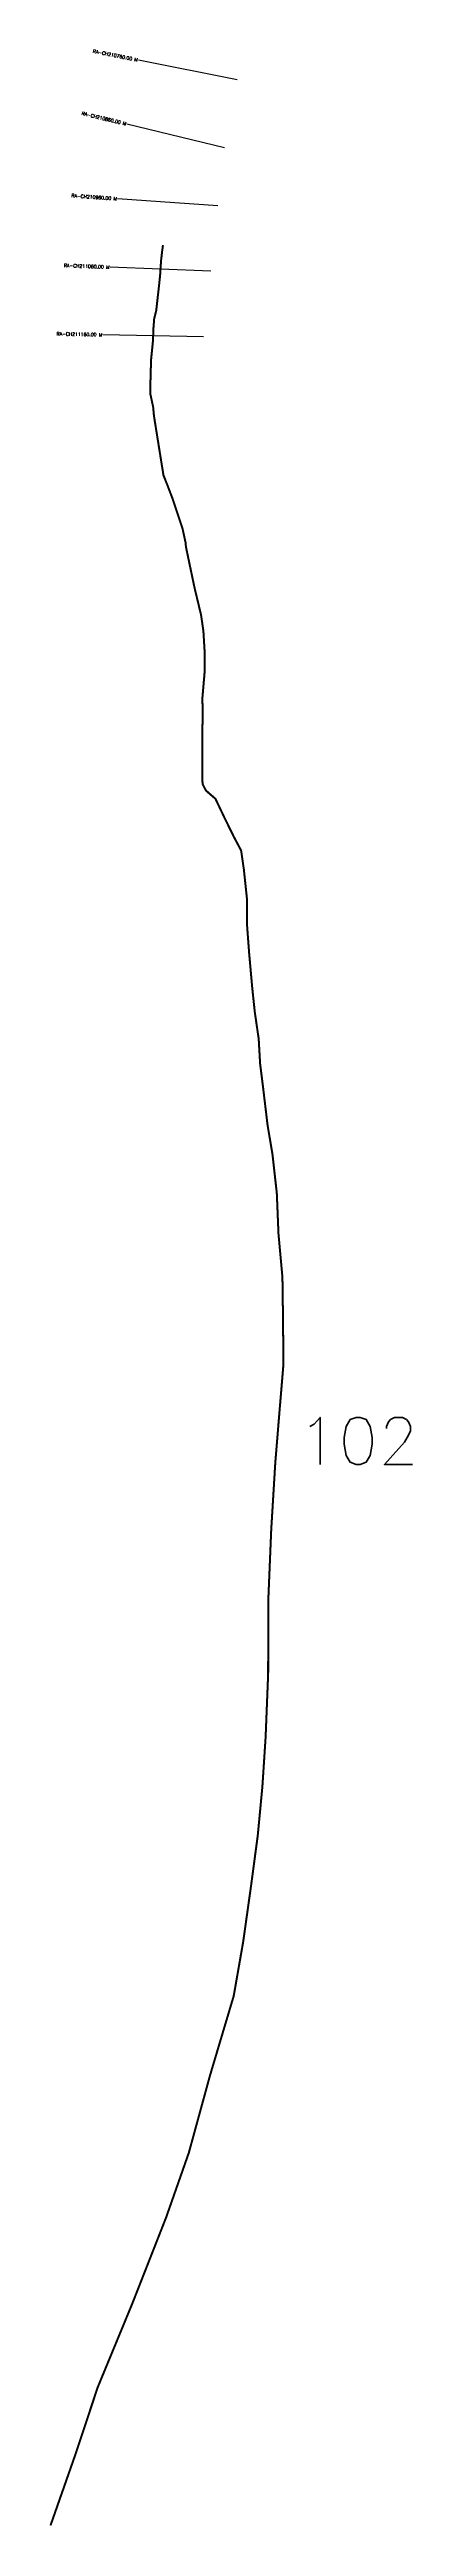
# Model space of a CAD drawing. Header units: metres. Extents: x 274520 to 282321, y 2070366 to 2078414.
# Drawn here: x 274520 to 275062, y 2070366 to 2074053 of the extents above; entities that cross this region are included whole.
import ezdxf
from ezdxf.enums import TextEntityAlignment as Align

# ---------------------------------------------------------------- set-up
doc = ezdxf.new("R2010")
doc.units = ezdxf.units.M
doc.header["$MEASUREMENT"] = 0
for name, color, linetype in [('CS', 134, 'Continuous'), ('CSMark', 6, 'Continuous'), ('NATURALLY PROTECTED', 3, 'Continuous')]:
    doc.layers.add(name, color=color, linetype=linetype)
doc.styles.get("Standard").update_dxf_attribs({"font": 'simplex.shx'})

msp = doc.modelspace()

# ---------------------------------------------------------------- linework, layer by layer
at = {"layer": 'CS'}
for p, q in [((274800, 2074007.7), (274652.9, 2074036.9)), ((274781.4, 2073906.5), (274635.6, 2073941.7)), ((274771.4, 2073819.8), (274621.8, 2073830.4)), ((274760.7, 2073722.8), (274610.8, 2073728.7)), ((274749.9, 2073624.9), (274599.9, 2073628.1))]:
    msp.add_line(p, q, dxfattribs=at)
at = {"layer": 'NATURALLY PROTECTED', "const_width": 3, "flags": 128}
msp.add_lwpolyline([(274689.5, 2073761.5), (274688.2, 2073752.1), (274686.8, 2073740), (274685.9, 2073728.1), (274685.5, 2073719.8), (274683.6, 2073701.2), (274682.2, 2073688.8), (274679.4, 2073663.9), (274676.4, 2073652.2), (274675.1, 2073635.5), (274674.7, 2073620.3), (274671.7, 2073590.5), (274670.8, 2073558), (274670.8, 2073539.2), (274674.8, 2073520.7), (274676, 2073507.9), (274677.5, 2073498.1), (274677.5, 2073498.1), (274690.2, 2073419), (274696.4, 2073403.4), (274704.2, 2073383), (274711.7, 2073360.3), (274718.6, 2073339.8), (274723.3, 2073318.2), (274723.7, 2073312.6), (274736.5, 2073251.8), (274746.3, 2073211), (274749.8, 2073186.9), (274751.9, 2073151.7), (274751.5, 2073124.5), (274748.3, 2073087.7), (274748.8, 2073059.1), (274748.3, 2073043.5), (274748.3, 2073004.9), (274748.2, 2072975.6), (274748.2, 2072975.6), (274748.5, 2072959.5), (274753.5, 2072949.7), (274767.8, 2072937.3), (274781.3, 2072909), (274795.3, 2072880.6), (274806.1, 2072860.3), (274810.2, 2072831.8), (274814.9, 2072787.2), (274814.6, 2072753.4), (274818, 2072707.9), (274822.6, 2072656.5), (274826.4, 2072620.3), (274832.3, 2072579.8), (274834.4, 2072542.8), (274838.6, 2072509.4), (274845.5, 2072451.7), (274852.9, 2072407.7), (274859.3, 2072350.3), (274861.8, 2072289.7), (274867.7, 2072225.1), (274868.5, 2072167.6), (274869.2, 2072095.6), (274863.1, 2072022.9), (274857, 2071948.5), (274851, 2071849.7), (274846.5, 2071742.4), (274846.4, 2071635.3), (274842.6, 2071540.3), (274837.8, 2071467), (274830.9, 2071394.3), (274821, 2071320.1), (274809.1, 2071235.6), (274795, 2071155.2), (274759.9, 2071037.8), (274728, 2070921.7), (274694.2, 2070825.6), (274643.7, 2070697.3), (274592.2, 2070572.9), (274558.1, 2070470.6), (274522.6, 2070369.6), (274521.6, 2070367.1)], dxfattribs=at)

# ---------------------------------------------------------------- texts
at = {"insert": (274890.8, 2072016.5), "char_height": 70, "attachment_point": 1}
msp.add_mtext_dynamic_manual_height_columns('102', width=95.172, gutter_width=1, heights=[0], dxfattribs=at)
at = {"layer": 'CSMark'}
for s, rotation, p in [('RA-CH210760.00 M', 348.7701, (274651.9, 2074037.1)), ('RA-CH210860.00 M', 346.4481, (274634.6, 2073941.9)), ('RA-CH210960.00 M', 355.9334, (274620.8, 2073830.5)), ('RA-CH211060.00 M', 357.7766, (274609.8, 2073728.7)), ('RA-CH211160.00 M', 358.7902, (274598.9, 2073628.1))]:
    msp.add_text(s, height=5, rotation=rotation, dxfattribs=at).set_placement(p, align=Align.MIDDLE_RIGHT)

doc.saveas('drawing.dxf')
